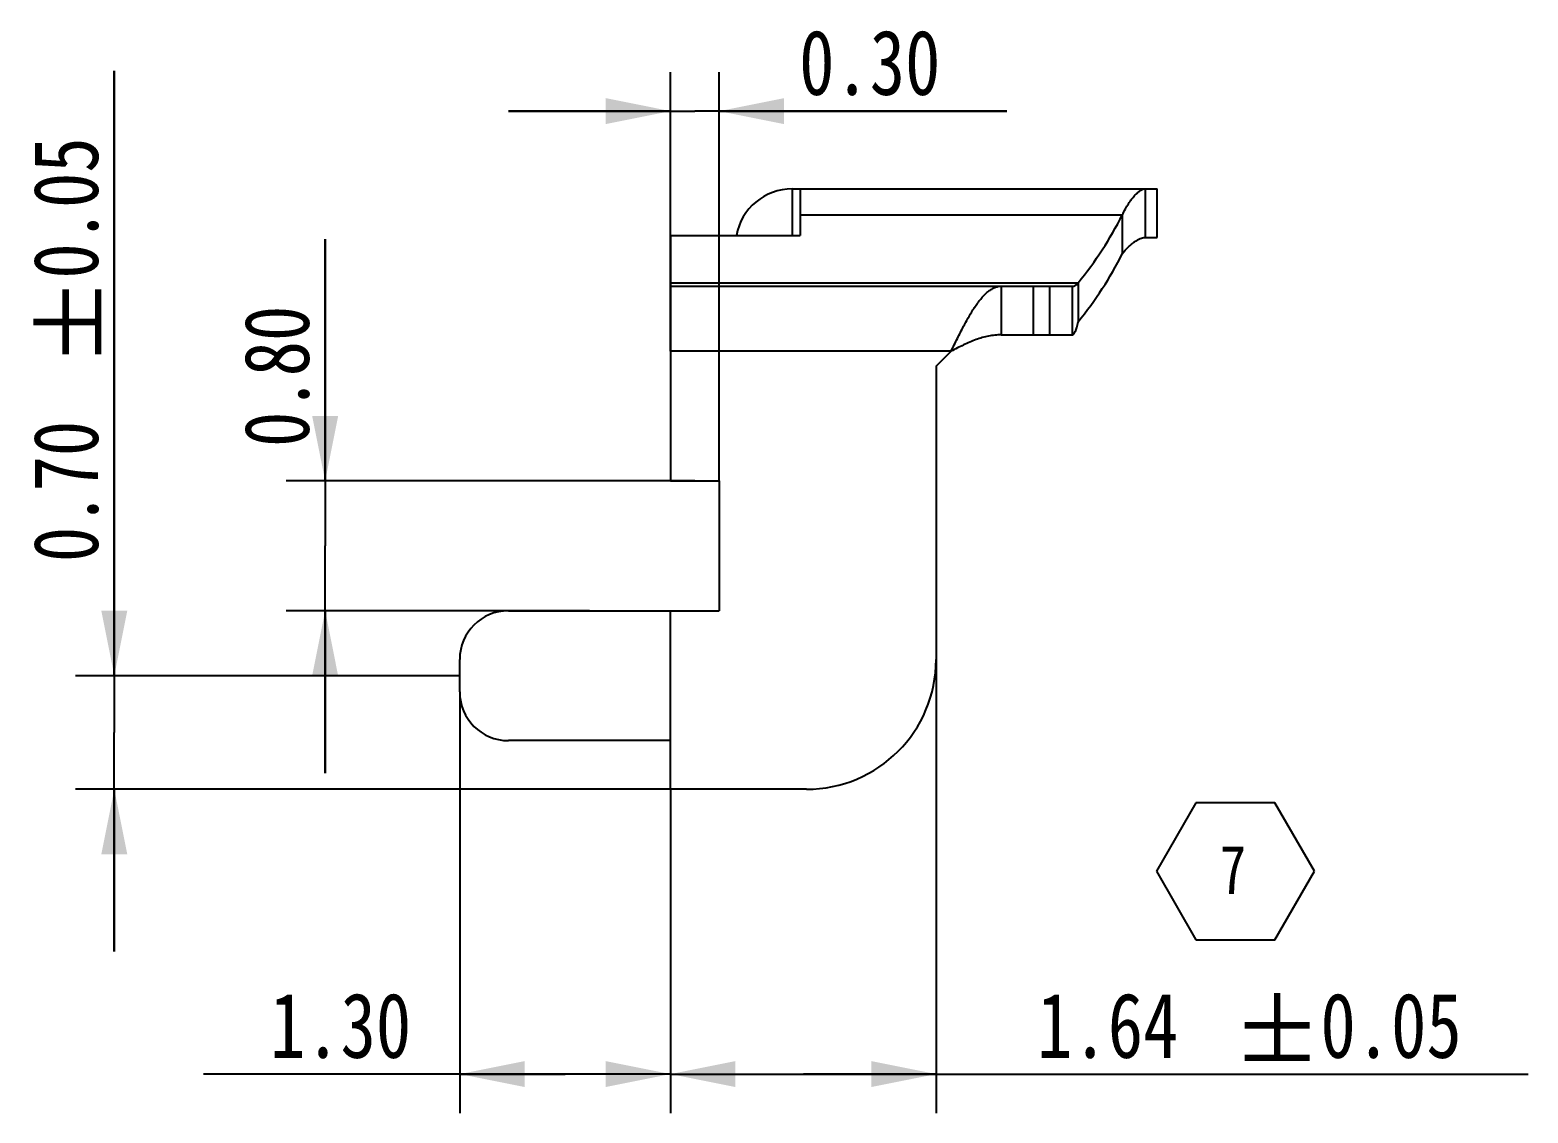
# Model space of a CAD drawing. Header units: millimetres. Extents: x 0 to 297, y 0 to 210.
# Drawn here: x 51.42 to 97.61, y 119.63 to 153 of the extents above; entities that cross this region are included whole.
import ezdxf

# ---------------------------------------------------------------- set-up
doc = ezdxf.new("R2010")
doc.units = ezdxf.units.MM
doc.header["$LTSCALE"] = 16.335
doc.layers.get('0').update_dxf_attribs({"linetype": 'CONTINUOUS'})
doc.styles.get("Standard").update_dxf_attribs({"font": 'txt', "width": 0.8})
doc.dimstyles.new('DIMSTYLE_2', dxfattribs={"dimtxt": 2, "dimasz": 2, "dimexe": 1.2, "dimexo": 0, "dimgap": 0.5, "dimtad": 1, "dimlfac": 0.2, "dimzin": 0, "dimdsep": 46, "dimtxsty": 'Standard', "dimblk": '_FILLED', "dimblk1": '_FILLED', "dimblk2": '_FILLED', "dimcen": 0.09, "dimadec": 0, "dimazin": 0, "dimtp": 0.01, "dimtm": 0.01, "dimtfac": 1, "dimtofl": 0, "dimtmove": 0, "dimatfit": 3, "dimldrblk": '_FILLED', "dimfxl": 1, "dimtolj": 1, "dimtzin": 0, "dimarcsym": 0})
doc.dimstyles.new('DIMSTYLE_5', dxfattribs={"dimtxt": 2, "dimasz": 2, "dimexe": 1.2, "dimexo": 0, "dimgap": 0.5, "dimtad": 1, "dimlfac": 0.2, "dimzin": 0, "dimdsep": 46, "dimtxsty": 'Standard', "dimblk": '_FILLED', "dimblk1": '_FILLED', "dimblk2": '_FILLED', "dimcen": 0.09, "dimadec": 0, "dimazin": 0, "dimtol": 1, "dimtp": 0.05, "dimtm": 0.05, "dimtfac": 1, "dimtofl": 0, "dimtmove": 0, "dimatfit": 3, "dimldrblk": '_FILLED', "dimfxl": 1, "dimtolj": 1, "dimtzin": 0, "dimarcsym": 0})

# ---------------------------------------------------------------- blocks, each defined once
blk = doc.blocks.new('_FILLED')
at = {"color": 0, "linetype": 'ByBlock'}
blk.add_solid([(0, 0), (-1, 0.2), (-1, -0.2)], dxfattribs=at)
blk = doc.blocks.new('*D13')
at = {"color": 2, "linetype": 'Continuous', "transparency": 16777216}
for p, q in [((79.358, 133.603), (79.358, 119.628)), ((71.17, 129.603), (71.17, 119.628)), ((71.17, 120.828), (75.264, 120.828)), ((79.358, 120.828), (75.264, 120.828)), ((75.264, 120.828), (97.607, 120.828))]:
    blk.add_line(p, q, dxfattribs=at)
at = {"color": 2, "linetype": 'Continuous', "transparency": 16777216, "xscale": 2, "yscale": 2, "zscale": 2, "rotation": 180}
blk.add_blockref('_FILLED', (71.17, 120.828), dxfattribs=at)
at = {"color": 2, "linetype": 'Continuous', "transparency": 16777216, "xscale": 2, "yscale": 2, "zscale": 2}
blk.add_blockref('_FILLED', (79.358, 120.828), dxfattribs=at)
at = {"color": 2, "linetype": 'Continuous', "transparency": 16777216, "width": 0.8}
for s, p in [('1.64', (82.473, 121.328)), ('0.05', (91.207, 121.328))]:
    blk.add_text(s, height=2, dxfattribs=at).set_placement(p)
blk = doc.blocks.new('*D14')
at = {"color": 2, "linetype": 'Continuous', "transparency": 16777216}
for p, q in [((64.67, 132.603), (64.67, 119.628)), ((71.17, 129.603), (71.17, 119.628)), ((67.92, 120.828), (56.773, 120.828)), ((64.67, 120.828), (67.92, 120.828)), ((71.17, 120.828), (67.92, 120.828))]:
    blk.add_line(p, q, dxfattribs=at)
at = {"color": 2, "linetype": 'Continuous', "transparency": 16777216, "xscale": 2, "yscale": 2, "zscale": 2, "rotation": 180}
blk.add_blockref('_FILLED', (64.67, 120.828), dxfattribs=at)
at = {"color": 2, "linetype": 'Continuous', "transparency": 16777216, "xscale": 2, "yscale": 2, "zscale": 2}
blk.add_blockref('_FILLED', (71.17, 120.828), dxfattribs=at)
at = {"color": 2, "linetype": 'Continuous', "transparency": 16777216, "insert": (63.173, 123.328), "char_height": 2, "width": 6.4, "attachment_point": 3, "line_spacing_factor": 0.9}
blk.add_mtext('1.30', dxfattribs=at)
blk = doc.blocks.new('*D15')
at = {"color": 2, "linetype": 'Continuous', "transparency": 16777216}
for p, q in [((71.17, 143.103), (71.17, 151.699)), ((72.67, 139.103), (72.67, 151.699)), ((71.17, 150.499), (66.17, 150.499)), ((66.17, 150.499), (71.92, 150.499)), ((81.535, 150.499), (71.92, 150.499)), ((72.67, 150.499), (81.535, 150.499))]:
    blk.add_line(p, q, dxfattribs=at)
at = {"color": 2, "linetype": 'Continuous', "transparency": 16777216, "xscale": 2, "yscale": 2, "zscale": 2}
blk.add_blockref('_FILLED', (71.17, 150.499), dxfattribs=at)
at = {"color": 2, "linetype": 'Continuous', "transparency": 16777216, "xscale": 2, "yscale": 2, "zscale": 2, "rotation": 180}
blk.add_blockref('_FILLED', (72.67, 150.499), dxfattribs=at)
at = {"color": 2, "linetype": 'Continuous', "transparency": 16777216, "insert": (75.135, 152.999), "char_height": 2, "width": 6.4, "attachment_point": 1, "line_spacing_factor": 0.9}
blk.add_mtext('0.30', dxfattribs=at)
blk = doc.blocks.new('*D16')
at = {"color": 2, "linetype": 'Continuous', "transparency": 16777216}
for p, q in [((54.02, 133.103), (54.02, 151.737)), ((54.02, 151.737), (54.02, 131.353)), ((64.67, 133.103), (52.82, 133.103)), ((54.02, 124.603), (54.02, 131.353)), ((71.17, 129.603), (52.82, 129.603)), ((54.02, 129.603), (54.02, 124.603))]:
    blk.add_line(p, q, dxfattribs=at)
at = {"color": 2, "linetype": 'Continuous', "transparency": 16777216, "xscale": 2, "yscale": 2, "zscale": 2}
for p, rotation in [((54.02, 133.103), 270), ((54.02, 129.603), 90)]:
    blk.add_blockref('_FILLED', p, dxfattribs=dict(at, rotation=rotation))
at = {"color": 2, "linetype": 'Continuous', "transparency": 16777216, "width": 0.8}
for s, p in [('0.05', (53.52, 145.337)), ('0.70', (53.52, 136.603))]:
    blk.add_text(s, height=2, rotation=90, dxfattribs=at).set_placement(p)
blk = doc.blocks.new('*D17')
at = {"color": 2, "linetype": 'Continuous', "transparency": 16777216}
for p, q in [((60.521, 139.103), (60.521, 146.55)), ((60.521, 146.55), (60.521, 137.103)), ((71.92, 139.103), (59.321, 139.103)), ((60.521, 130.103), (60.521, 137.103)), ((68.67, 135.103), (59.321, 135.103)), ((60.521, 135.103), (60.521, 130.103))]:
    blk.add_line(p, q, dxfattribs=at)
at = {"color": 2, "linetype": 'Continuous', "transparency": 16777216, "xscale": 2, "yscale": 2, "zscale": 2}
for p, rotation in [((60.521, 139.103), 270), ((60.521, 135.103), 90)]:
    blk.add_blockref('_FILLED', p, dxfattribs=dict(at, rotation=rotation))
at = {"color": 2, "linetype": 'Continuous', "transparency": 16777216, "insert": (58.021, 140.15), "char_height": 2, "width": 6.4, "attachment_point": 1, "rotation": 90, "line_spacing_factor": 0.9}
blk.add_mtext('0.80', dxfattribs=at)
blk = doc.blocks.new('SYMBOL_4_BL6', base_point=(88.585, 127.077))
at = {"color": 2, "linetype": 'Continuous'}
for p, q in [((87.367, 129.187), (86.15, 127.077)), ((89.803, 129.187), (87.367, 129.187)), ((91.021, 127.077), (89.803, 129.187)), ((86.15, 127.077), (87.367, 124.968)), ((89.803, 124.968), (91.021, 127.077)), ((87.367, 124.968), (89.803, 124.968))]:
    blk.add_line(p, q, dxfattribs=at)
at = {"color": 2, "linetype": 'Continuous', "width": 0.8}
blk.add_text('7', height=1.5, dxfattribs=at).set_placement((88.101, 126.378))

msp = doc.modelspace()

# ---------------------------------------------------------------- linework, layer by layer
at = {"color": 7, "linetype": 'Continuous'}
for p, q in [((74.92, 148.103), (74.92, 146.666)), ((85.801, 148.103), (85.801, 146.603)), ((86.17, 146.603), (86.17, 148.103)), ((85.097, 147.303), (85.097, 146.103)), ((85.801, 146.603), (86.17, 146.603)), ((81.358, 145.103), (81.358, 143.603)), ((82.358, 143.603), (82.358, 145.103)), ((82.858, 145.103), (82.858, 143.603)), ((83.547, 145.103), (83.547, 143.603)), ((83.734, 145.203), (83.734, 144.003)), ((81.358, 143.603), (83.547, 143.603))]:
    msp.add_line(p, q, dxfattribs=at)
at = {"color": 3, "linetype": 'Continuous'}
for p, q in [((74.92, 148.103), (86.17, 148.103)), ((75.17, 148.103), (75.17, 146.666)), ((75.17, 147.303), (85.097, 147.303)), ((71.17, 146.666), (71.17, 139.103)), ((71.17, 146.666), (75.17, 146.666)), ((71.17, 145.203), (83.734, 145.203)), ((71.17, 145.103), (83.547, 145.103)), ((79.822, 143.103), (71.17, 143.103)), ((79.358, 142.639), (79.822, 143.103)), ((79.358, 142.639), (79.358, 133.603)), ((71.17, 139.103), (72.67, 139.103)), ((72.67, 139.103), (72.67, 135.103)), ((66.17, 135.103), (72.67, 135.103)), ((71.17, 129.603), (71.17, 135.103)), ((64.67, 132.603), (64.67, 133.603)), ((71.17, 131.103), (66.17, 131.103)), ((75.358, 129.603), (71.17, 129.603))]:
    msp.add_line(p, q, dxfattribs=at)
at = {"color": 2, "linetype": 'Continuous', "const_width": 0.2}
for points in [[(52.52, 143.003), (52.52, 145.003)], [(53.52, 143.003), (53.52, 145.003)], [(51.52, 144.003), (53.52, 144.003)], [(89.873, 123.328), (89.873, 121.328)], [(88.873, 122.328), (90.873, 122.328)], [(88.873, 121.328), (90.873, 121.328)]]:
    msp.add_lwpolyline(points, dxfattribs=at)
at = {"color": 3, "linetype": 'Continuous'}
for centre, radius, start, end in [((74.92, 146.353), 1.75, 90, 169.6663), ((66.17, 133.603), 1.5, 90, 180), ((75.358, 133.603), 4, 270, 360), ((66.17, 132.603), 1.5, 180, 270)]:
    msp.add_arc(centre, radius, start, end, dxfattribs=at)
msp.add_ellipse((69.42, 151.728), major_axis=(16.75, 0), ratio=0.75, start_param=-0.546152, end_param=-0.359962, dxfattribs=at)
at = {"color": 7, "linetype": 'Continuous'}
msp.add_ellipse((69.42, 150.528), major_axis=(16.75, 0), ratio=0.75, start_param=-0.546152, end_param=-0.359962, dxfattribs=at)
at = {"color": 3, "linetype": 'Continuous'}
for points, knots in [([(85.097, 147.303), (85.128, 147.365), (85.189, 147.481), (85.286, 147.642), (85.38, 147.779), (85.472, 147.894), (85.559, 147.984), (85.632, 148.042), (85.688, 148.074), (85.737, 148.095), (85.776, 148.103), (85.801, 148.103)], [0, 0, 0, 0, 0.18824, 0.358455, 0.510157, 0.643034, 0.75713, 0.853125, 0.894878, 0.932913, 1, 1, 1, 1]), ([(79.822, 143.103), (79.886, 143.234), (80.011, 143.49), (80.2, 143.862), (80.361, 144.155), (80.491, 144.37), (80.587, 144.515), (80.682, 144.647), (80.778, 144.764), (80.874, 144.866), (80.97, 144.951), (81.066, 145.018), (81.163, 145.067), (81.26, 145.097), (81.326, 145.103), (81.358, 145.103)], [0, 0, 0, 0, 0.166483, 0.327839, 0.479229, 0.549904, 0.616626, 0.67903, 0.73693, 0.790259, 0.839082, 0.883685, 0.924704, 0.963071, 1, 1, 1, 1]), ([(83.547, 145.103), (83.565, 145.103), (83.6, 145.108), (83.65, 145.128), (83.695, 145.161), (83.722, 145.188), (83.734, 145.203)], [0, 0, 0, 0, 0.24034, 0.481723, 0.733026, 1, 1, 1, 1])]:
    msp.add_open_spline(points, degree=3, knots=knots, dxfattribs=at)
at = {"color": 7, "linetype": 'Continuous'}
for points, knots in [([(85.097, 146.103), (85.157, 146.178), (85.25, 146.283), (85.382, 146.402), (85.474, 146.474), (85.562, 146.53), (85.667, 146.582), (85.749, 146.603), (85.801, 146.603)], [0, 0, 0, 0, 0.326733, 0.47126, 0.602562, 0.720501, 0.825403, 1, 1, 1, 1]), ([(83.547, 143.603), (83.552, 143.603), (83.561, 143.605), (83.574, 143.61), (83.587, 143.619), (83.605, 143.636), (83.627, 143.666), (83.65, 143.712), (83.673, 143.77), (83.695, 143.838), (83.715, 143.917), (83.728, 143.974), (83.734, 144.003)], [0, 0, 0, 0, 0.02912, 0.059816, 0.093568, 0.131414, 0.221708, 0.333637, 0.467878, 0.624169, 0.801827, 1, 1, 1, 1]), ([(81.358, 143.603), (81.294, 143.603), (81.165, 143.597), (80.906, 143.558), (80.649, 143.483), (80.396, 143.382), (80.139, 143.266), (79.95, 143.168), (79.822, 143.103)], [0, 0, 0, 0, 0.117773, 0.23678, 0.481388, 0.607911, 0.737, 1, 1, 1, 1])]:
    msp.add_open_spline(points, degree=3, knots=knots, dxfattribs=at)

# ---------------------------------------------------------------- block references
at = {"color": 2, "linetype": 'Continuous'}
msp.add_blockref('SYMBOL_4_BL6', (88.585, 127.077), dxfattribs=at)

# ---------------------------------------------------------------- dimensions: what is measured, and where the dimension line sits
for base, p1, p2, angle, dimstyle, picture, middle in [((71.17, 150.499), (72.67, 139.103), (71.17, 143.103), 180, 'DIMSTYLE_2', '*D15', (78.335, 150.499)), ((54.02, 133.103), (71.17, 129.603), (64.67, 133.103), 90, 'DIMSTYLE_5', '*D16', (54.02, 144.17)), ((60.521, 139.103), (68.67, 135.103), (71.92, 139.103), 90, 'DIMSTYLE_2', '*D17', (60.521, 143.35)), ((64.67, 120.828), (71.17, 129.603), (64.67, 132.603), 180, 'DIMSTYLE_2', '*D14', (59.973, 120.828))]:
    dim = msp.add_linear_dim(base=base, p1=p1, p2=p2, angle=angle, dimstyle=dimstyle, dxfattribs=at)
    dim.commit()
    dim.dimension.update_dxf_attribs({"geometry": picture, "text_midpoint": middle, "dimtype": 160})
dim = msp.add_linear_dim(base=(79.358, 120.828), p1=(71.17, 129.603), p2=(79.358, 133.603), dimstyle='DIMSTYLE_5', dxfattribs=at)
dim.commit()
dim.dimension.update_dxf_attribs({"geometry": '*D13', "text_midpoint": (90.04, 120.828), "dimtype": 160})

doc.saveas('drawing.dxf')
